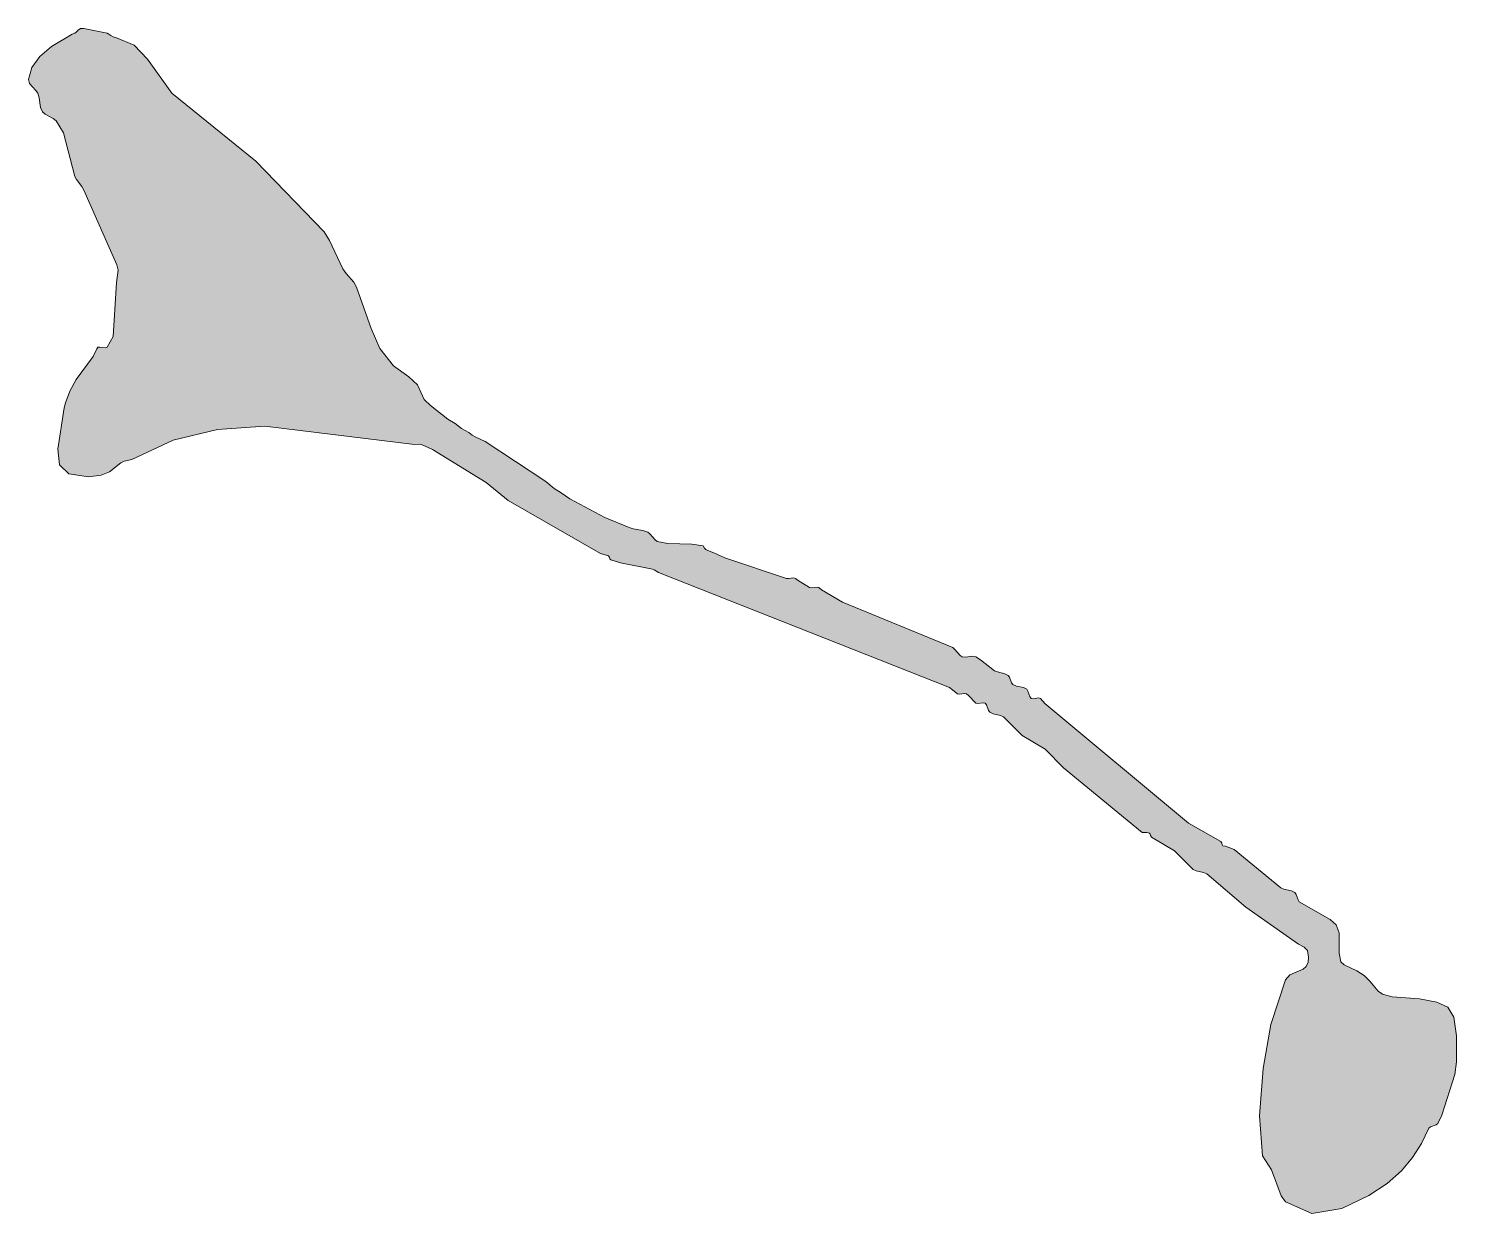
# Model space of a CAD drawing. Header units: inches. Extents: x -493 to 494, y -382 to 902.
# Drawn here: x -390.04 to -357.32, y -63.26 to -36.1 of the extents above; entities that cross this region are included whole.
import ezdxf

# ---------------------------------------------------------------- set-up
doc = ezdxf.new("R2010")
doc.units = ezdxf.units.IN
doc.header["$MEASUREMENT"] = 0
doc.layers.add('Layer 1', color=7, linetype='Continuous')

msp = doc.modelspace()

# ---------------------------------------------------------------- hatches: boundary and pattern name
at = {"layer": 'Layer 1', "true_color": 0xffffff}
h = msp.add_hatch(color=7, dxfattribs=at)
edge = h.paths.add_edge_path()
edge.add_spline(control_points=[(-388.979, -36.207), (-388.979, -36.207), (-388.944, -36.181), (-388.944, -36.181), (-388.944, -36.181), (-388.901, -36.138), (-388.901, -36.138), (-388.901, -36.138), (-388.845, -36.102), (-388.845, -36.102), (-388.845, -36.102), (-388.768, -36.101), (-388.768, -36.101), (-388.768, -36.101), (-388.238, -36.207), (-388.238, -36.207), (-388.238, -36.207), (-388.199, -36.228), (-388.199, -36.228), (-388.199, -36.228), (-388.156, -36.26), (-388.156, -36.26), (-388.156, -36.26), (-388.1, -36.292), (-388.1, -36.292), (-388.1, -36.292), (-388.026, -36.312), (-388.026, -36.312), (-388.026, -36.312), (-387.616, -36.479), (-387.616, -36.479), (-387.616, -36.479), (-387.314, -36.804), (-387.314, -36.804), (-387.314, -36.804), (-386.756, -37.583), (-386.756, -37.583), (-386.756, -37.583), (-384.828, -39.142), (-384.828, -39.142), (-384.828, -39.142), (-383.262, -40.76), (-383.262, -40.76), (-383.262, -40.76), (-383.139, -40.961), (-383.139, -40.961), (-383.139, -40.961), (-382.838, -41.606), (-382.838, -41.606), (-382.838, -41.606), (-382.762, -41.718), (-382.762, -41.718), (-382.762, -41.718), (-382.588, -41.916), (-382.588, -41.916), (-382.588, -41.916), (-382.521, -42.03), (-382.521, -42.03), (-382.521, -42.03), (-382.191, -42.975), (-382.191, -42.975), (-382.191, -42.975), (-381.986, -43.43), (-381.986, -43.43), (-381.986, -43.43), (-381.673, -43.83), (-381.673, -43.83), (-381.673, -43.83), (-381.322, -44.086), (-381.322, -44.086), (-381.322, -44.086), (-381.128, -44.269), (-381.128, -44.269), (-381.128, -44.269), (-380.972, -44.599), (-380.972, -44.599), (-380.972, -44.599), (-380.825, -44.74), (-380.825, -44.74), (-380.825, -44.74), (-380.434, -45.053), (-380.434, -45.053), (-380.434, -45.053), (-380.265, -45.15), (-380.265, -45.15), (-380.265, -45.15), (-380.116, -45.265), (-380.116, -45.265), (-380.116, -45.265), (-379.948, -45.361), (-379.948, -45.361), (-379.948, -45.361), (-379.874, -45.418), (-379.874, -45.418), (-379.874, -45.418), (-379.805, -45.46), (-379.805, -45.46), (-379.805, -45.46), (-379.572, -45.564), (-379.572, -45.564), (-379.572, -45.564), (-378.188, -46.482), (-378.188, -46.482), (-378.188, -46.482), (-377.998, -46.641), (-377.998, -46.641), (-377.998, -46.641), (-377.831, -46.738), (-377.831, -46.738), (-377.831, -46.738), (-377.635, -46.877), (-377.635, -46.877), (-377.635, -46.877), (-376.837, -47.303), (-376.837, -47.303), (-376.837, -47.303), (-376.273, -47.536), (-376.273, -47.536), (-376.273, -47.536), (-376.182, -47.564), (-376.182, -47.564), (-376.182, -47.564), (-375.965, -47.604), (-375.965, -47.604), (-375.965, -47.604), (-375.85, -47.642), (-375.85, -47.642), (-375.85, -47.642), (-375.8, -47.683), (-375.8, -47.683), (-375.8, -47.683), (-375.681, -47.818), (-375.681, -47.818), (-375.681, -47.818), (-375.638, -47.854), (-375.638, -47.854), (-375.638, -47.854), (-375.387, -47.899), (-375.387, -47.899), (-375.387, -47.899), (-374.843, -47.92), (-374.843, -47.92), (-374.843, -47.92), (-374.58, -47.959), (-374.58, -47.959), (-374.58, -47.959), (-374.549, -48.007), (-374.549, -48.007), (-374.549, -48.007), (-374.517, -48.042), (-374.517, -48.042), (-374.517, -48.042), (-374.474, -48.065), (-374.474, -48.065), (-374.474, -48.065), (-374.333, -48.113), (-374.333, -48.113), (-374.333, -48.113), (-374.088, -48.229), (-374.088, -48.229), (-374.088, -48.229), (-372.673, -48.701), (-372.673, -48.701), (-372.673, -48.701), (-372.628, -48.703), (-372.628, -48.703), (-372.628, -48.703), (-372.5, -48.69), (-372.5, -48.69), (-372.5, -48.69), (-372.462, -48.701), (-372.462, -48.701), (-372.462, -48.701), (-372.401, -48.753), (-372.401, -48.753), (-372.401, -48.753), (-372.144, -48.912), (-372.144, -48.912), (-372.144, -48.912), (-372.098, -48.915), (-372.098, -48.915), (-372.098, -48.915), (-371.971, -48.901), (-371.971, -48.901), (-371.971, -48.901), (-371.933, -48.912), (-371.933, -48.912), (-371.933, -48.912), (-371.869, -48.968), (-371.869, -48.968), (-371.869, -48.968), (-371.387, -49.245), (-371.387, -49.245), (-371.387, -49.245), (-368.862, -50.289), (-368.862, -50.289), (-368.862, -50.289), (-368.813, -50.331), (-368.813, -50.331), (-368.813, -50.331), (-368.692, -50.467), (-368.692, -50.467), (-368.692, -50.467), (-368.65, -50.501), (-368.65, -50.501), (-368.65, -50.501), (-368.575, -50.506), (-368.575, -50.506), (-368.575, -50.506), (-368.404, -50.487), (-368.404, -50.487), (-368.404, -50.487), (-368.333, -50.501), (-368.333, -50.501), (-368.333, -50.501), (-368.225, -50.57), (-368.225, -50.57), (-368.225, -50.57), (-367.909, -50.818), (-367.909, -50.818), (-367.909, -50.818), (-367.839, -50.846), (-367.839, -50.846), (-367.839, -50.846), (-367.666, -50.888), (-367.666, -50.888), (-367.666, -50.888), (-367.591, -50.924), (-367.591, -50.924), (-367.591, -50.924), (-367.561, -50.969), (-367.561, -50.969), (-367.561, -50.969), (-367.515, -51.094), (-367.515, -51.094), (-367.515, -51.094), (-367.485, -51.136), (-367.485, -51.136), (-367.485, -51.136), (-367.404, -51.171), (-367.404, -51.171), (-367.404, -51.171), (-367.239, -51.201), (-367.239, -51.201), (-367.239, -51.201), (-367.168, -51.242), (-367.168, -51.242), (-367.168, -51.242), (-367.139, -51.287), (-367.139, -51.287), (-367.139, -51.287), (-367.092, -51.412), (-367.092, -51.412), (-367.092, -51.412), (-367.062, -51.453), (-367.062, -51.453), (-367.062, -51.453), (-367.017, -51.46), (-367.017, -51.46), (-367.017, -51.46), (-366.89, -51.442), (-366.89, -51.442), (-366.89, -51.442), (-366.85, -51.453), (-366.85, -51.453), (-366.85, -51.453), (-366.753, -51.567), (-366.753, -51.567), (-366.753, -51.567), (-363.462, -54.312), (-363.462, -54.312), (-363.462, -54.312), (-362.721, -54.736), (-362.721, -54.736), (-362.721, -54.736), (-362.696, -54.769), (-362.696, -54.769), (-362.696, -54.769), (-362.691, -54.801), (-362.691, -54.801), (-362.691, -54.801), (-362.674, -54.828), (-362.674, -54.828), (-362.674, -54.828), (-362.615, -54.842), (-362.615, -54.842), (-362.615, -54.842), (-362.415, -54.919), (-362.415, -54.919), (-362.415, -54.919), (-361.344, -55.795), (-361.344, -55.795), (-361.344, -55.795), (-361.274, -55.825), (-361.274, -55.825), (-361.274, -55.825), (-361.102, -55.864), (-361.102, -55.864), (-361.102, -55.864), (-361.026, -55.9), (-361.026, -55.9), (-361.026, -55.9), (-360.995, -55.945), (-360.995, -55.945), (-360.995, -55.945), (-360.951, -56.07), (-360.951, -56.07), (-360.951, -56.07), (-360.921, -56.112), (-360.921, -56.112), (-360.921, -56.112), (-360.215, -56.517), (-360.215, -56.517), (-360.215, -56.517), (-360.074, -56.642), (-360.074, -56.642), (-360.074, -56.642), (-360.011, -56.826), (-360.011, -56.826), (-360.011, -56.826), (-360.009, -57.288), (-360.009, -57.288), (-360.009, -57.288), (-359.968, -57.488), (-359.968, -57.488), (-359.968, -57.488), (-359.896, -57.556), (-359.896, -57.556), (-359.896, -57.556), (-359.604, -57.698), (-359.604, -57.698), (-359.604, -57.698), (-359.438, -57.807), (-359.438, -57.807), (-359.438, -57.807), (-359.309, -57.933), (-359.309, -57.933), (-359.309, -57.933), (-359.116, -58.16), (-359.116, -58.16), (-359.116, -58.16), (-359.015, -58.23), (-359.015, -58.23), (-359.015, -58.23), (-358.793, -58.293), (-358.793, -58.293), (-358.793, -58.293), (-358.168, -58.336), (-358.168, -58.336), (-358.168, -58.336), (-357.77, -58.416), (-357.77, -58.416), (-357.77, -58.416), (-357.521, -58.532), (-357.521, -58.532), (-357.521, -58.532), (-357.383, -58.762), (-357.383, -58.762), (-357.383, -58.762), (-357.321, -59.183), (-357.321, -59.183), (-357.321, -59.183), (-357.322, -59.785), (-357.322, -59.785), (-357.322, -59.785), (-357.36, -60.074), (-357.36, -60.074), (-357.36, -60.074), (-357.657, -61.008), (-357.657, -61.008), (-357.657, -61.008), (-357.744, -61.194), (-357.744, -61.194), (-357.744, -61.194), (-357.786, -61.225), (-357.786, -61.225), (-357.786, -61.225), (-357.919, -61.274), (-357.919, -61.274), (-357.919, -61.274), (-357.956, -61.301), (-357.956, -61.301), (-357.956, -61.301), (-358.125, -61.65), (-358.125, -61.65), (-358.125, -61.65), (-358.324, -61.977), (-358.324, -61.977), (-358.324, -61.977), (-358.577, -62.283), (-358.577, -62.283), (-358.577, -62.283), (-358.909, -62.571), (-358.909, -62.571), (-358.909, -62.571), (-359.328, -62.847), (-359.328, -62.847), (-359.328, -62.847), (-359.95, -63.142), (-359.95, -63.142), (-359.95, -63.142), (-360.634, -63.257), (-360.634, -63.257), (-360.634, -63.257), (-361.238, -62.994), (-361.238, -62.994), (-361.238, -62.994), (-361.338, -62.855), (-361.338, -62.855), (-361.338, -62.855), (-361.556, -62.254), (-361.556, -62.254), (-361.556, -62.254), (-361.768, -61.936), (-361.768, -61.936), (-361.768, -61.936), (-361.834, -61.018), (-361.834, -61.018), (-361.834, -61.018), (-361.753, -59.938), (-361.753, -59.938), (-361.753, -59.938), (-361.573, -58.93), (-361.573, -58.93), (-361.573, -58.93), (-361.235, -57.906), (-361.235, -57.906), (-361.235, -57.906), (-361.139, -57.789), (-361.139, -57.789), (-361.139, -57.789), (-360.832, -57.661), (-360.832, -57.661), (-360.832, -57.661), (-360.763, -57.594), (-360.763, -57.594), (-360.763, -57.594), (-360.721, -57.5), (-360.721, -57.5), (-360.721, -57.5), (-360.709, -57.383), (-360.709, -57.383), (-360.709, -57.383), (-360.737, -57.23), (-360.737, -57.23), (-360.737, -57.23), (-360.81, -57.154), (-360.81, -57.154), (-360.81, -57.154), (-360.938, -57.087), (-360.938, -57.087), (-360.938, -57.087), (-362.149, -56.234), (-362.149, -56.234), (-362.149, -56.234), (-363.039, -55.477), (-363.039, -55.477), (-363.039, -55.477), (-363.118, -55.44), (-363.118, -55.44), (-363.118, -55.44), (-363.282, -55.407), (-363.282, -55.407), (-363.282, -55.407), (-363.356, -55.371), (-363.356, -55.371), (-363.356, -55.371), (-363.779, -54.947), (-363.779, -54.947), (-363.779, -54.947), (-364.309, -54.63), (-364.309, -54.63), (-364.309, -54.63), (-364.333, -54.598), (-364.333, -54.598), (-364.333, -54.598), (-364.338, -54.564), (-364.338, -54.564), (-364.338, -54.564), (-364.355, -54.538), (-364.355, -54.538), (-364.355, -54.538), (-364.415, -54.524), (-364.415, -54.524), (-364.415, -54.524), (-364.5, -54.528), (-364.5, -54.528), (-364.5, -54.528), (-364.521, -54.524), (-364.521, -54.524), (-364.521, -54.524), (-366.321, -53.042), (-366.321, -53.042), (-366.321, -53.042), (-366.744, -52.618), (-366.744, -52.618), (-366.744, -52.618), (-367.273, -52.301), (-367.273, -52.301), (-367.273, -52.301), (-367.697, -51.877), (-367.697, -51.877), (-367.697, -51.877), (-367.769, -51.844), (-367.769, -51.844), (-367.769, -51.844), (-367.938, -51.809), (-367.938, -51.809), (-367.938, -51.809), (-368.015, -51.771), (-368.015, -51.771), (-368.015, -51.771), (-368.044, -51.727), (-368.044, -51.727), (-368.044, -51.727), (-368.092, -51.599), (-368.092, -51.599), (-368.092, -51.599), (-368.121, -51.56), (-368.121, -51.56), (-368.121, -51.56), (-368.166, -51.555), (-368.166, -51.555), (-368.166, -51.555), (-368.293, -51.57), (-368.293, -51.57), (-368.293, -51.57), (-368.333, -51.56), (-368.333, -51.56), (-368.333, -51.56), (-368.5, -51.384), (-368.5, -51.384), (-368.5, -51.384), (-368.544, -51.348), (-368.544, -51.348), (-368.544, -51.348), (-368.59, -51.344), (-368.59, -51.344), (-368.59, -51.344), (-368.718, -51.358), (-368.718, -51.358), (-368.718, -51.358), (-368.756, -51.348), (-368.756, -51.348), (-368.756, -51.348), (-368.938, -51.202), (-368.938, -51.202), (-368.938, -51.202), (-375.607, -48.567), (-375.607, -48.567), (-375.607, -48.567), (-375.707, -48.507), (-375.707, -48.507), (-375.707, -48.507), (-375.744, -48.489), (-375.744, -48.489), (-375.744, -48.489), (-376.473, -48.344), (-376.473, -48.344), (-376.473, -48.344), (-376.697, -48.277), (-376.697, -48.277), (-376.697, -48.277), (-376.716, -48.255), (-376.716, -48.255), (-376.716, -48.255), (-376.725, -48.22), (-376.725, -48.22), (-376.725, -48.22), (-376.746, -48.188), (-376.746, -48.188), (-376.746, -48.188), (-376.933, -48.132), (-376.933, -48.132), (-376.933, -48.132), (-379.048, -46.918), (-379.048, -46.918), (-379.048, -46.918), (-379.552, -46.508), (-379.552, -46.508), (-379.552, -46.508), (-380.782, -45.747), (-380.782, -45.747), (-380.782, -45.747), (-381.038, -45.63), (-381.038, -45.63), (-381.038, -45.63), (-381.089, -45.624), (-381.089, -45.624), (-381.089, -45.624), (-381.198, -45.634), (-381.198, -45.634), (-381.198, -45.634), (-384.626, -45.214), (-384.626, -45.214), (-384.626, -45.214), (-385.706, -45.291), (-385.706, -45.291), (-385.706, -45.291), (-386.728, -45.537), (-386.728, -45.537), (-386.728, -45.537), (-387.672, -45.976), (-387.672, -45.976), (-387.672, -45.976), (-387.846, -46.018), (-387.846, -46.018), (-387.846, -46.018), (-387.92, -46.054), (-387.92, -46.054), (-387.92, -46.054), (-388.185, -46.262), (-388.185, -46.262), (-388.185, -46.262), (-388.377, -46.34), (-388.377, -46.34), (-388.377, -46.34), (-388.662, -46.371), (-388.662, -46.371), (-388.662, -46.371), (-389.118, -46.306), (-389.118, -46.306), (-389.118, -46.306), (-389.33, -46.101), (-389.33, -46.101), (-389.33, -46.101), (-389.367, -45.739), (-389.367, -45.739), (-389.367, -45.739), (-389.221, -44.791), (-389.221, -44.791), (-389.221, -44.791), (-389.191, -44.678), (-389.191, -44.678), (-389.191, -44.678), (-389.091, -44.412), (-389.091, -44.412), (-389.091, -44.412), (-388.949, -44.146), (-388.949, -44.146), (-388.949, -44.146), (-388.556, -43.618), (-388.556, -43.618), (-388.556, -43.618), (-388.472, -43.44), (-388.472, -43.44), (-388.472, -43.44), (-388.45, -43.406), (-388.45, -43.406), (-388.45, -43.406), (-388.402, -43.402), (-388.402, -43.402), (-388.402, -43.402), (-388.28, -43.418), (-388.28, -43.418), (-388.28, -43.418), (-388.238, -43.406), (-388.238, -43.406), (-388.238, -43.406), (-388.096, -43.159), (-388.096, -43.159), (-388.096, -43.159), (-388.026, -41.924), (-388.026, -41.924), (-388.026, -41.924), (-387.982, -41.641), (-387.982, -41.641), (-387.982, -41.641), (-388.019, -41.516), (-388.019, -41.516), (-388.019, -41.516), (-388.768, -39.807), (-388.768, -39.807), (-388.768, -39.807), (-388.815, -39.724), (-388.815, -39.724), (-388.815, -39.724), (-388.939, -39.557), (-388.939, -39.557), (-388.939, -39.557), (-388.979, -39.489), (-388.979, -39.489), (-388.979, -39.489), (-389.234, -38.489), (-389.234, -38.489), (-389.234, -38.489), (-389.403, -38.219), (-389.403, -38.219), (-389.403, -38.219), (-389.476, -38.165), (-389.476, -38.165), (-389.476, -38.165), (-389.657, -38.064), (-389.657, -38.064), (-389.657, -38.064), (-389.72, -38.007), (-389.72, -38.007), (-389.72, -38.007), (-389.764, -37.907), (-389.764, -37.907), (-389.764, -37.907), (-389.792, -37.692), (-389.792, -37.692), (-389.792, -37.692), (-389.826, -37.583), (-389.826, -37.583), (-389.826, -37.583), (-389.878, -37.514), (-389.878, -37.514), (-389.878, -37.514), (-389.95, -37.44), (-389.95, -37.44), (-389.95, -37.44), (-390.013, -37.358), (-390.013, -37.358), (-390.013, -37.358), (-390.038, -37.266), (-390.038, -37.266), (-390.038, -37.266), (-389.965, -36.997), (-389.965, -36.997), (-389.965, -36.997), (-389.783, -36.743), (-389.783, -36.743), (-389.783, -36.743), (-389.516, -36.513), (-389.516, -36.513), (-389.516, -36.513), (-389.042, -36.228), (-389.042, -36.228), (-389.042, -36.228), (-388.979, -36.207), (-388.979, -36.207), (-388.979, -36.207), (-388.979, -36.207), (-388.979, -36.207), (-388.979, -36.207), (-388.979, -36.207), (-388.979, -36.207)], knot_values=[0, 0, 0, 0, 1, 1, 1, 2, 2, 2, 3, 3, 3, 4, 4, 4, 5, 5, 5, 6, 6, 6, 7, 7, 7, 8, 8, 8, 9, 9, 9, 10, 10, 10, 11, 11, 11, 12, 12, 12, 13, 13, 13, 14, 14, 14, 15, 15, 15, 16, 16, 16, 17, 17, 17, 18, 18, 18, 19, 19, 19, 20, 20, 20, 21, 21, 21, 22, 22, 22, 23, 23, 23, 24, 24, 24, 25, 25, 25, 26, 26, 26, 27, 27, 27, 28, 28, 28, 29, 29, 29, 30, 30, 30, 31, 31, 31, 32, 32, 32, 33, 33, 33, 34, 34, 34, 35, 35, 35, 36, 36, 36, 37, 37, 37, 38, 38, 38, 39, 39, 39, 40, 40, 40, 41, 41, 41, 42, 42, 42, 43, 43, 43, 44, 44, 44, 45, 45, 45, 46, 46, 46, 47, 47, 47, 48, 48, 48, 49, 49, 49, 50, 50, 50, 51, 51, 51, 52, 52, 52, 53, 53, 53, 54, 54, 54, 55, 55, 55, 56, 56, 56, 57, 57, 57, 58, 58, 58, 59, 59, 59, 60, 60, 60, 61, 61, 61, 62, 62, 62, 63, 63, 63, 64, 64, 64, 65, 65, 65, 66, 66, 66, 67, 67, 67, 68, 68, 68, 69, 69, 69, 70, 70, 70, 71, 71, 71, 72, 72, 72, 73, 73, 73, 74, 74, 74, 75, 75, 75, 76, 76, 76, 77, 77, 77, 78, 78, 78, 79, 79, 79, 80, 80, 80, 81, 81, 81, 82, 82, 82, 83, 83, 83, 84, 84, 84, 85, 85, 85, 86, 86, 86, 87, 87, 87, 88, 88, 88, 89, 89, 89, 90, 90, 90, 91, 91, 91, 92, 92, 92, 93, 93, 93, 94, 94, 94, 95, 95, 95, 96, 96, 96, 97, 97, 97, 98, 98, 98, 99, 99, 99, 100, 100, 100, 101, 101, 101, 102, 102, 102, 103, 103, 103, 104, 104, 104, 105, 105, 105, 106, 106, 106, 107, 107, 107, 108, 108, 108, 109, 109, 109, 110, 110, 110, 111, 111, 111, 112, 112, 112, 113, 113, 113, 114, 114, 114, 115, 115, 115, 116, 116, 116, 117, 117, 117, 118, 118, 118, 119, 119, 119, 120, 120, 120, 121, 121, 121, 122, 122, 122, 123, 123, 123, 124, 124, 124, 125, 125, 125, 126, 126, 126, 127, 127, 127, 128, 128, 128, 129, 129, 129, 130, 130, 130, 131, 131, 131, 132, 132, 132, 133, 133, 133, 134, 134, 134, 135, 135, 135, 136, 136, 136, 137, 137, 137, 138, 138, 138, 139, 139, 139, 140, 140, 140, 141, 141, 141, 142, 142, 142, 143, 143, 143, 144, 144, 144, 145, 145, 145, 146, 146, 146, 147, 147, 147, 148, 148, 148, 149, 149, 149, 150, 150, 150, 151, 151, 151, 152, 152, 152, 153, 153, 153, 154, 154, 154, 155, 155, 155, 156, 156, 156, 157, 157, 157, 158, 158, 158, 159, 159, 159, 160, 160, 160, 161, 161, 161, 162, 162, 162, 163, 163, 163, 164, 164, 164, 165, 165, 165, 166, 166, 166, 167, 167, 167, 168, 168, 168, 169, 169, 169, 170, 170, 170, 171, 171, 171, 172, 172, 172, 173, 173, 173, 174, 174, 174, 175, 175, 175, 176, 176, 176, 177, 177, 177, 178, 178, 178, 179, 179, 179, 180, 180, 180, 181, 181, 181, 182, 182, 182, 183, 183, 183, 184, 184, 184, 185, 185, 185, 186, 186, 186, 187, 187, 187, 188, 188, 188, 189, 189, 189, 190, 190, 190, 191, 191, 191, 192, 192, 192, 193, 193, 193, 194, 194, 194, 195, 195, 195, 196, 196, 196, 197, 197, 197, 198, 198, 198, 199, 199, 199, 200, 200, 200, 201, 201, 201, 202, 202, 202, 203, 203, 203, 204, 204, 204, 205, 205, 205, 206, 206, 206, 207, 207, 207, 208, 208, 208, 209, 209, 209, 210, 210, 210, 211, 211, 211, 212, 212, 212, 213, 213, 213, 214, 214, 214, 215, 215, 215, 216, 216, 216, 217, 217, 217, 218, 218, 218, 219, 219, 219, 220, 220, 220, 221, 221, 221, 222, 222, 222, 223, 223, 223, 224, 224, 224, 225, 225, 225, 226, 226, 226, 227, 227, 227, 228, 228, 228, 229, 229, 229, 230, 230, 230, 231, 231, 231, 232, 232, 232, 233, 233, 233, 234, 234, 234, 235, 235, 235, 236, 236, 236, 237, 237, 237, 238, 238, 238, 239, 239, 239, 240, 240, 240, 241, 241, 241, 242, 242, 242, 243, 243, 243, 244, 244, 244, 245, 245, 245, 246, 246, 246, 246], degree=3, periodic=1)

# ---------------------------------------------------------------- linework, layer by layer
at = {"layer": 'Layer 1', "lineweight": 0}
msp.add_open_spline([(-388.979, -36.207), (-388.979, -36.207), (-388.944, -36.181), (-388.944, -36.181), (-388.944, -36.181), (-388.901, -36.138), (-388.901, -36.138), (-388.901, -36.138), (-388.845, -36.102), (-388.845, -36.102), (-388.845, -36.102), (-388.768, -36.101), (-388.768, -36.101), (-388.768, -36.101), (-388.238, -36.207), (-388.238, -36.207), (-388.238, -36.207), (-388.199, -36.228), (-388.199, -36.228), (-388.199, -36.228), (-388.156, -36.26), (-388.156, -36.26), (-388.156, -36.26), (-388.1, -36.292), (-388.1, -36.292), (-388.1, -36.292), (-388.026, -36.312), (-388.026, -36.312), (-388.026, -36.312), (-387.616, -36.479), (-387.616, -36.479), (-387.616, -36.479), (-387.314, -36.804), (-387.314, -36.804), (-387.314, -36.804), (-386.756, -37.583), (-386.756, -37.583), (-386.756, -37.583), (-384.828, -39.142), (-384.828, -39.142), (-384.828, -39.142), (-383.262, -40.76), (-383.262, -40.76), (-383.262, -40.76), (-383.139, -40.961), (-383.139, -40.961), (-383.139, -40.961), (-382.838, -41.606), (-382.838, -41.606), (-382.838, -41.606), (-382.762, -41.718), (-382.762, -41.718), (-382.762, -41.718), (-382.588, -41.916), (-382.588, -41.916), (-382.588, -41.916), (-382.521, -42.03), (-382.521, -42.03), (-382.521, -42.03), (-382.191, -42.975), (-382.191, -42.975), (-382.191, -42.975), (-381.986, -43.43), (-381.986, -43.43), (-381.986, -43.43), (-381.673, -43.83), (-381.673, -43.83), (-381.673, -43.83), (-381.322, -44.086), (-381.322, -44.086), (-381.322, -44.086), (-381.128, -44.269), (-381.128, -44.269), (-381.128, -44.269), (-380.972, -44.599), (-380.972, -44.599), (-380.972, -44.599), (-380.825, -44.74), (-380.825, -44.74), (-380.825, -44.74), (-380.434, -45.053), (-380.434, -45.053), (-380.434, -45.053), (-380.265, -45.15), (-380.265, -45.15), (-380.265, -45.15), (-380.116, -45.265), (-380.116, -45.265), (-380.116, -45.265), (-379.948, -45.361), (-379.948, -45.361), (-379.948, -45.361), (-379.874, -45.418), (-379.874, -45.418), (-379.874, -45.418), (-379.805, -45.46), (-379.805, -45.46), (-379.805, -45.46), (-379.572, -45.564), (-379.572, -45.564), (-379.572, -45.564), (-378.188, -46.482), (-378.188, -46.482), (-378.188, -46.482), (-377.998, -46.641), (-377.998, -46.641), (-377.998, -46.641), (-377.831, -46.738), (-377.831, -46.738), (-377.831, -46.738), (-377.635, -46.877), (-377.635, -46.877), (-377.635, -46.877), (-376.837, -47.303), (-376.837, -47.303), (-376.837, -47.303), (-376.273, -47.536), (-376.273, -47.536), (-376.273, -47.536), (-376.182, -47.564), (-376.182, -47.564), (-376.182, -47.564), (-375.965, -47.604), (-375.965, -47.604), (-375.965, -47.604), (-375.85, -47.642), (-375.85, -47.642), (-375.85, -47.642), (-375.8, -47.683), (-375.8, -47.683), (-375.8, -47.683), (-375.681, -47.818), (-375.681, -47.818), (-375.681, -47.818), (-375.638, -47.854), (-375.638, -47.854), (-375.638, -47.854), (-375.387, -47.899), (-375.387, -47.899), (-375.387, -47.899), (-374.843, -47.92), (-374.843, -47.92), (-374.843, -47.92), (-374.58, -47.959), (-374.58, -47.959), (-374.58, -47.959), (-374.549, -48.007), (-374.549, -48.007), (-374.549, -48.007), (-374.517, -48.042), (-374.517, -48.042), (-374.517, -48.042), (-374.474, -48.065), (-374.474, -48.065), (-374.474, -48.065), (-374.333, -48.113), (-374.333, -48.113), (-374.333, -48.113), (-374.088, -48.229), (-374.088, -48.229), (-374.088, -48.229), (-372.673, -48.701), (-372.673, -48.701), (-372.673, -48.701), (-372.628, -48.703), (-372.628, -48.703), (-372.628, -48.703), (-372.5, -48.69), (-372.5, -48.69), (-372.5, -48.69), (-372.462, -48.701), (-372.462, -48.701), (-372.462, -48.701), (-372.401, -48.753), (-372.401, -48.753), (-372.401, -48.753), (-372.144, -48.912), (-372.144, -48.912), (-372.144, -48.912), (-372.098, -48.915), (-372.098, -48.915), (-372.098, -48.915), (-371.971, -48.901), (-371.971, -48.901), (-371.971, -48.901), (-371.933, -48.912), (-371.933, -48.912), (-371.933, -48.912), (-371.869, -48.968), (-371.869, -48.968), (-371.869, -48.968), (-371.387, -49.245), (-371.387, -49.245), (-371.387, -49.245), (-368.862, -50.289), (-368.862, -50.289), (-368.862, -50.289), (-368.813, -50.331), (-368.813, -50.331), (-368.813, -50.331), (-368.692, -50.467), (-368.692, -50.467), (-368.692, -50.467), (-368.65, -50.501), (-368.65, -50.501), (-368.65, -50.501), (-368.575, -50.506), (-368.575, -50.506), (-368.575, -50.506), (-368.404, -50.487), (-368.404, -50.487), (-368.404, -50.487), (-368.333, -50.501), (-368.333, -50.501), (-368.333, -50.501), (-368.225, -50.57), (-368.225, -50.57), (-368.225, -50.57), (-367.909, -50.818), (-367.909, -50.818), (-367.909, -50.818), (-367.839, -50.846), (-367.839, -50.846), (-367.839, -50.846), (-367.666, -50.888), (-367.666, -50.888), (-367.666, -50.888), (-367.591, -50.924), (-367.591, -50.924), (-367.591, -50.924), (-367.561, -50.969), (-367.561, -50.969), (-367.561, -50.969), (-367.515, -51.094), (-367.515, -51.094), (-367.515, -51.094), (-367.485, -51.136), (-367.485, -51.136), (-367.485, -51.136), (-367.404, -51.171), (-367.404, -51.171), (-367.404, -51.171), (-367.239, -51.201), (-367.239, -51.201), (-367.239, -51.201), (-367.168, -51.242), (-367.168, -51.242), (-367.168, -51.242), (-367.139, -51.287), (-367.139, -51.287), (-367.139, -51.287), (-367.092, -51.412), (-367.092, -51.412), (-367.092, -51.412), (-367.062, -51.453), (-367.062, -51.453), (-367.062, -51.453), (-367.017, -51.46), (-367.017, -51.46), (-367.017, -51.46), (-366.89, -51.442), (-366.89, -51.442), (-366.89, -51.442), (-366.85, -51.453), (-366.85, -51.453), (-366.85, -51.453), (-366.753, -51.567), (-366.753, -51.567), (-366.753, -51.567), (-363.462, -54.312), (-363.462, -54.312), (-363.462, -54.312), (-362.721, -54.736), (-362.721, -54.736), (-362.721, -54.736), (-362.696, -54.769), (-362.696, -54.769), (-362.696, -54.769), (-362.691, -54.801), (-362.691, -54.801), (-362.691, -54.801), (-362.674, -54.828), (-362.674, -54.828), (-362.674, -54.828), (-362.615, -54.842), (-362.615, -54.842), (-362.615, -54.842), (-362.415, -54.919), (-362.415, -54.919), (-362.415, -54.919), (-361.344, -55.795), (-361.344, -55.795), (-361.344, -55.795), (-361.274, -55.825), (-361.274, -55.825), (-361.274, -55.825), (-361.102, -55.864), (-361.102, -55.864), (-361.102, -55.864), (-361.026, -55.9), (-361.026, -55.9), (-361.026, -55.9), (-360.995, -55.945), (-360.995, -55.945), (-360.995, -55.945), (-360.951, -56.07), (-360.951, -56.07), (-360.951, -56.07), (-360.921, -56.112), (-360.921, -56.112), (-360.921, -56.112), (-360.215, -56.517), (-360.215, -56.517), (-360.215, -56.517), (-360.074, -56.642), (-360.074, -56.642), (-360.074, -56.642), (-360.011, -56.826), (-360.011, -56.826), (-360.011, -56.826), (-360.009, -57.288), (-360.009, -57.288), (-360.009, -57.288), (-359.968, -57.488), (-359.968, -57.488), (-359.968, -57.488), (-359.896, -57.556), (-359.896, -57.556), (-359.896, -57.556), (-359.604, -57.698), (-359.604, -57.698), (-359.604, -57.698), (-359.438, -57.807), (-359.438, -57.807), (-359.438, -57.807), (-359.309, -57.933), (-359.309, -57.933), (-359.309, -57.933), (-359.116, -58.16), (-359.116, -58.16), (-359.116, -58.16), (-359.015, -58.23), (-359.015, -58.23), (-359.015, -58.23), (-358.793, -58.293), (-358.793, -58.293), (-358.793, -58.293), (-358.168, -58.336), (-358.168, -58.336), (-358.168, -58.336), (-357.77, -58.416), (-357.77, -58.416), (-357.77, -58.416), (-357.521, -58.532), (-357.521, -58.532), (-357.521, -58.532), (-357.383, -58.762), (-357.383, -58.762), (-357.383, -58.762), (-357.321, -59.183), (-357.321, -59.183), (-357.321, -59.183), (-357.322, -59.785), (-357.322, -59.785), (-357.322, -59.785), (-357.36, -60.074), (-357.36, -60.074), (-357.36, -60.074), (-357.657, -61.008), (-357.657, -61.008), (-357.657, -61.008), (-357.744, -61.194), (-357.744, -61.194), (-357.744, -61.194), (-357.786, -61.225), (-357.786, -61.225), (-357.786, -61.225), (-357.919, -61.274), (-357.919, -61.274), (-357.919, -61.274), (-357.956, -61.301), (-357.956, -61.301), (-357.956, -61.301), (-358.125, -61.65), (-358.125, -61.65), (-358.125, -61.65), (-358.324, -61.977), (-358.324, -61.977), (-358.324, -61.977), (-358.577, -62.283), (-358.577, -62.283), (-358.577, -62.283), (-358.909, -62.571), (-358.909, -62.571), (-358.909, -62.571), (-359.328, -62.847), (-359.328, -62.847), (-359.328, -62.847), (-359.95, -63.142), (-359.95, -63.142), (-359.95, -63.142), (-360.634, -63.257), (-360.634, -63.257), (-360.634, -63.257), (-361.238, -62.994), (-361.238, -62.994), (-361.238, -62.994), (-361.338, -62.855), (-361.338, -62.855), (-361.338, -62.855), (-361.556, -62.254), (-361.556, -62.254), (-361.556, -62.254), (-361.768, -61.936), (-361.768, -61.936), (-361.768, -61.936), (-361.834, -61.018), (-361.834, -61.018), (-361.834, -61.018), (-361.753, -59.938), (-361.753, -59.938), (-361.753, -59.938), (-361.573, -58.93), (-361.573, -58.93), (-361.573, -58.93), (-361.235, -57.906), (-361.235, -57.906), (-361.235, -57.906), (-361.139, -57.789), (-361.139, -57.789), (-361.139, -57.789), (-360.832, -57.661), (-360.832, -57.661), (-360.832, -57.661), (-360.763, -57.594), (-360.763, -57.594), (-360.763, -57.594), (-360.721, -57.5), (-360.721, -57.5), (-360.721, -57.5), (-360.709, -57.383), (-360.709, -57.383), (-360.709, -57.383), (-360.737, -57.23), (-360.737, -57.23), (-360.737, -57.23), (-360.81, -57.154), (-360.81, -57.154), (-360.81, -57.154), (-360.938, -57.087), (-360.938, -57.087), (-360.938, -57.087), (-362.149, -56.234), (-362.149, -56.234), (-362.149, -56.234), (-363.039, -55.477), (-363.039, -55.477), (-363.039, -55.477), (-363.118, -55.44), (-363.118, -55.44), (-363.118, -55.44), (-363.282, -55.407), (-363.282, -55.407), (-363.282, -55.407), (-363.356, -55.371), (-363.356, -55.371), (-363.356, -55.371), (-363.779, -54.947), (-363.779, -54.947), (-363.779, -54.947), (-364.309, -54.63), (-364.309, -54.63), (-364.309, -54.63), (-364.333, -54.598), (-364.333, -54.598), (-364.333, -54.598), (-364.338, -54.564), (-364.338, -54.564), (-364.338, -54.564), (-364.355, -54.538), (-364.355, -54.538), (-364.355, -54.538), (-364.415, -54.524), (-364.415, -54.524), (-364.415, -54.524), (-364.5, -54.528), (-364.5, -54.528), (-364.5, -54.528), (-364.521, -54.524), (-364.521, -54.524), (-364.521, -54.524), (-366.321, -53.042), (-366.321, -53.042), (-366.321, -53.042), (-366.744, -52.618), (-366.744, -52.618), (-366.744, -52.618), (-367.273, -52.301), (-367.273, -52.301), (-367.273, -52.301), (-367.697, -51.877), (-367.697, -51.877), (-367.697, -51.877), (-367.769, -51.844), (-367.769, -51.844), (-367.769, -51.844), (-367.938, -51.809), (-367.938, -51.809), (-367.938, -51.809), (-368.015, -51.771), (-368.015, -51.771), (-368.015, -51.771), (-368.044, -51.727), (-368.044, -51.727), (-368.044, -51.727), (-368.092, -51.599), (-368.092, -51.599), (-368.092, -51.599), (-368.121, -51.56), (-368.121, -51.56), (-368.121, -51.56), (-368.166, -51.555), (-368.166, -51.555), (-368.166, -51.555), (-368.293, -51.57), (-368.293, -51.57), (-368.293, -51.57), (-368.333, -51.56), (-368.333, -51.56), (-368.333, -51.56), (-368.5, -51.384), (-368.5, -51.384), (-368.5, -51.384), (-368.544, -51.348), (-368.544, -51.348), (-368.544, -51.348), (-368.59, -51.344), (-368.59, -51.344), (-368.59, -51.344), (-368.718, -51.358), (-368.718, -51.358), (-368.718, -51.358), (-368.756, -51.348), (-368.756, -51.348), (-368.756, -51.348), (-368.938, -51.202), (-368.938, -51.202), (-368.938, -51.202), (-375.607, -48.567), (-375.607, -48.567), (-375.607, -48.567), (-375.707, -48.507), (-375.707, -48.507), (-375.707, -48.507), (-375.744, -48.489), (-375.744, -48.489), (-375.744, -48.489), (-376.473, -48.344), (-376.473, -48.344), (-376.473, -48.344), (-376.697, -48.277), (-376.697, -48.277), (-376.697, -48.277), (-376.716, -48.255), (-376.716, -48.255), (-376.716, -48.255), (-376.725, -48.22), (-376.725, -48.22), (-376.725, -48.22), (-376.746, -48.188), (-376.746, -48.188), (-376.746, -48.188), (-376.933, -48.132), (-376.933, -48.132), (-376.933, -48.132), (-379.048, -46.918), (-379.048, -46.918), (-379.048, -46.918), (-379.552, -46.508), (-379.552, -46.508), (-379.552, -46.508), (-380.782, -45.747), (-380.782, -45.747), (-380.782, -45.747), (-381.038, -45.63), (-381.038, -45.63), (-381.038, -45.63), (-381.089, -45.624), (-381.089, -45.624), (-381.089, -45.624), (-381.198, -45.634), (-381.198, -45.634), (-381.198, -45.634), (-384.626, -45.214), (-384.626, -45.214), (-384.626, -45.214), (-385.706, -45.291), (-385.706, -45.291), (-385.706, -45.291), (-386.728, -45.537), (-386.728, -45.537), (-386.728, -45.537), (-387.672, -45.976), (-387.672, -45.976), (-387.672, -45.976), (-387.846, -46.018), (-387.846, -46.018), (-387.846, -46.018), (-387.92, -46.054), (-387.92, -46.054), (-387.92, -46.054), (-388.185, -46.262), (-388.185, -46.262), (-388.185, -46.262), (-388.377, -46.34), (-388.377, -46.34), (-388.377, -46.34), (-388.662, -46.371), (-388.662, -46.371), (-388.662, -46.371), (-389.118, -46.306), (-389.118, -46.306), (-389.118, -46.306), (-389.33, -46.101), (-389.33, -46.101), (-389.33, -46.101), (-389.367, -45.739), (-389.367, -45.739), (-389.367, -45.739), (-389.221, -44.791), (-389.221, -44.791), (-389.221, -44.791), (-389.191, -44.678), (-389.191, -44.678), (-389.191, -44.678), (-389.091, -44.412), (-389.091, -44.412), (-389.091, -44.412), (-388.949, -44.146), (-388.949, -44.146), (-388.949, -44.146), (-388.556, -43.618), (-388.556, -43.618), (-388.556, -43.618), (-388.472, -43.44), (-388.472, -43.44), (-388.472, -43.44), (-388.45, -43.406), (-388.45, -43.406), (-388.45, -43.406), (-388.402, -43.402), (-388.402, -43.402), (-388.402, -43.402), (-388.28, -43.418), (-388.28, -43.418), (-388.28, -43.418), (-388.238, -43.406), (-388.238, -43.406), (-388.238, -43.406), (-388.096, -43.159), (-388.096, -43.159), (-388.096, -43.159), (-388.026, -41.924), (-388.026, -41.924), (-388.026, -41.924), (-387.982, -41.641), (-387.982, -41.641), (-387.982, -41.641), (-388.019, -41.516), (-388.019, -41.516), (-388.019, -41.516), (-388.768, -39.807), (-388.768, -39.807), (-388.768, -39.807), (-388.815, -39.724), (-388.815, -39.724), (-388.815, -39.724), (-388.939, -39.557), (-388.939, -39.557), (-388.939, -39.557), (-388.979, -39.489), (-388.979, -39.489), (-388.979, -39.489), (-389.234, -38.489), (-389.234, -38.489), (-389.234, -38.489), (-389.403, -38.219), (-389.403, -38.219), (-389.403, -38.219), (-389.476, -38.165), (-389.476, -38.165), (-389.476, -38.165), (-389.657, -38.064), (-389.657, -38.064), (-389.657, -38.064), (-389.72, -38.007), (-389.72, -38.007), (-389.72, -38.007), (-389.764, -37.907), (-389.764, -37.907), (-389.764, -37.907), (-389.792, -37.692), (-389.792, -37.692), (-389.792, -37.692), (-389.826, -37.583), (-389.826, -37.583), (-389.826, -37.583), (-389.878, -37.514), (-389.878, -37.514), (-389.878, -37.514), (-389.95, -37.44), (-389.95, -37.44), (-389.95, -37.44), (-390.013, -37.358), (-390.013, -37.358), (-390.013, -37.358), (-390.038, -37.266), (-390.038, -37.266), (-390.038, -37.266), (-389.965, -36.997), (-389.965, -36.997), (-389.965, -36.997), (-389.783, -36.743), (-389.783, -36.743), (-389.783, -36.743), (-389.516, -36.513), (-389.516, -36.513), (-389.516, -36.513), (-389.042, -36.228), (-389.042, -36.228), (-389.042, -36.228), (-388.979, -36.207), (-388.979, -36.207), (-388.979, -36.207), (-388.979, -36.207), (-388.979, -36.207), (-388.979, -36.207), (-388.979, -36.207), (-388.979, -36.207)], degree=3, knots=[0, 0, 0, 0, 1, 1, 1, 2, 2, 2, 3, 3, 3, 4, 4, 4, 5, 5, 5, 6, 6, 6, 7, 7, 7, 8, 8, 8, 9, 9, 9, 10, 10, 10, 11, 11, 11, 12, 12, 12, 13, 13, 13, 14, 14, 14, 15, 15, 15, 16, 16, 16, 17, 17, 17, 18, 18, 18, 19, 19, 19, 20, 20, 20, 21, 21, 21, 22, 22, 22, 23, 23, 23, 24, 24, 24, 25, 25, 25, 26, 26, 26, 27, 27, 27, 28, 28, 28, 29, 29, 29, 30, 30, 30, 31, 31, 31, 32, 32, 32, 33, 33, 33, 34, 34, 34, 35, 35, 35, 36, 36, 36, 37, 37, 37, 38, 38, 38, 39, 39, 39, 40, 40, 40, 41, 41, 41, 42, 42, 42, 43, 43, 43, 44, 44, 44, 45, 45, 45, 46, 46, 46, 47, 47, 47, 48, 48, 48, 49, 49, 49, 50, 50, 50, 51, 51, 51, 52, 52, 52, 53, 53, 53, 54, 54, 54, 55, 55, 55, 56, 56, 56, 57, 57, 57, 58, 58, 58, 59, 59, 59, 60, 60, 60, 61, 61, 61, 62, 62, 62, 63, 63, 63, 64, 64, 64, 65, 65, 65, 66, 66, 66, 67, 67, 67, 68, 68, 68, 69, 69, 69, 70, 70, 70, 71, 71, 71, 72, 72, 72, 73, 73, 73, 74, 74, 74, 75, 75, 75, 76, 76, 76, 77, 77, 77, 78, 78, 78, 79, 79, 79, 80, 80, 80, 81, 81, 81, 82, 82, 82, 83, 83, 83, 84, 84, 84, 85, 85, 85, 86, 86, 86, 87, 87, 87, 88, 88, 88, 89, 89, 89, 90, 90, 90, 91, 91, 91, 92, 92, 92, 93, 93, 93, 94, 94, 94, 95, 95, 95, 96, 96, 96, 97, 97, 97, 98, 98, 98, 99, 99, 99, 100, 100, 100, 101, 101, 101, 102, 102, 102, 103, 103, 103, 104, 104, 104, 105, 105, 105, 106, 106, 106, 107, 107, 107, 108, 108, 108, 109, 109, 109, 110, 110, 110, 111, 111, 111, 112, 112, 112, 113, 113, 113, 114, 114, 114, 115, 115, 115, 116, 116, 116, 117, 117, 117, 118, 118, 118, 119, 119, 119, 120, 120, 120, 121, 121, 121, 122, 122, 122, 123, 123, 123, 124, 124, 124, 125, 125, 125, 126, 126, 126, 127, 127, 127, 128, 128, 128, 129, 129, 129, 130, 130, 130, 131, 131, 131, 132, 132, 132, 133, 133, 133, 134, 134, 134, 135, 135, 135, 136, 136, 136, 137, 137, 137, 138, 138, 138, 139, 139, 139, 140, 140, 140, 141, 141, 141, 142, 142, 142, 143, 143, 143, 144, 144, 144, 145, 145, 145, 146, 146, 146, 147, 147, 147, 148, 148, 148, 149, 149, 149, 150, 150, 150, 151, 151, 151, 152, 152, 152, 153, 153, 153, 154, 154, 154, 155, 155, 155, 156, 156, 156, 157, 157, 157, 158, 158, 158, 159, 159, 159, 160, 160, 160, 161, 161, 161, 162, 162, 162, 163, 163, 163, 164, 164, 164, 165, 165, 165, 166, 166, 166, 167, 167, 167, 168, 168, 168, 169, 169, 169, 170, 170, 170, 171, 171, 171, 172, 172, 172, 173, 173, 173, 174, 174, 174, 175, 175, 175, 176, 176, 176, 177, 177, 177, 178, 178, 178, 179, 179, 179, 180, 180, 180, 181, 181, 181, 182, 182, 182, 183, 183, 183, 184, 184, 184, 185, 185, 185, 186, 186, 186, 187, 187, 187, 188, 188, 188, 189, 189, 189, 190, 190, 190, 191, 191, 191, 192, 192, 192, 193, 193, 193, 194, 194, 194, 195, 195, 195, 196, 196, 196, 197, 197, 197, 198, 198, 198, 199, 199, 199, 200, 200, 200, 201, 201, 201, 202, 202, 202, 203, 203, 203, 204, 204, 204, 205, 205, 205, 206, 206, 206, 207, 207, 207, 208, 208, 208, 209, 209, 209, 210, 210, 210, 211, 211, 211, 212, 212, 212, 213, 213, 213, 214, 214, 214, 215, 215, 215, 216, 216, 216, 217, 217, 217, 218, 218, 218, 219, 219, 219, 220, 220, 220, 221, 221, 221, 222, 222, 222, 223, 223, 223, 224, 224, 224, 225, 225, 225, 226, 226, 226, 227, 227, 227, 228, 228, 228, 229, 229, 229, 230, 230, 230, 231, 231, 231, 232, 232, 232, 233, 233, 233, 234, 234, 234, 235, 235, 235, 236, 236, 236, 237, 237, 237, 238, 238, 238, 239, 239, 239, 240, 240, 240, 241, 241, 241, 242, 242, 242, 243, 243, 243, 244, 244, 244, 245, 245, 245, 246, 246, 246, 246], dxfattribs=at)

doc.saveas('drawing.dxf')
